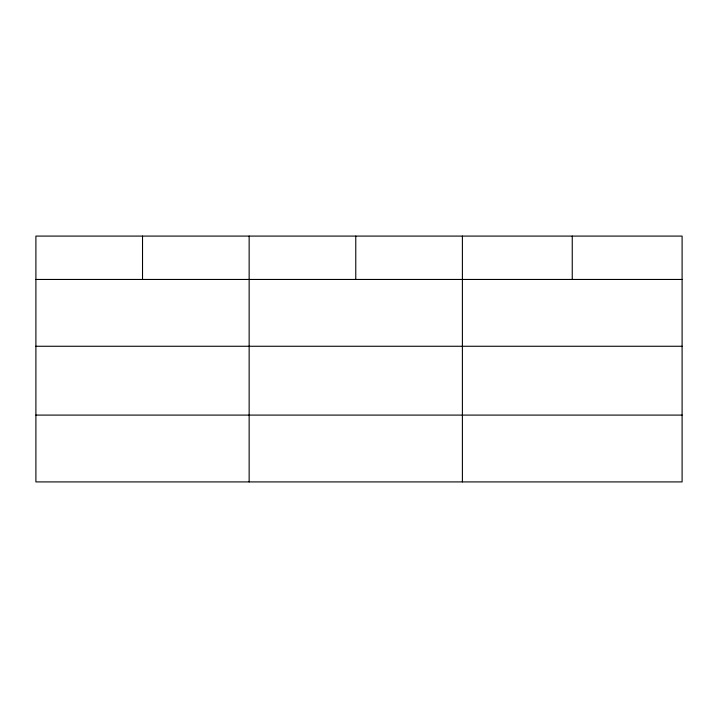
<?xml version="1.0" encoding="UTF-8"?>
<svg xmlns="http://www.w3.org/2000/svg" width="718" height="718" viewBox="0 0 718 718"><rect width="100%" height="100%" fill="white"/><g stroke="black" fill="none" stroke-linecap="round" stroke-linejoin="round"><path stroke-width="1.08" d="M682.1 346.264L682.1 236.087L35.9 236.087L35.9 481.913L682.1 481.913L682.1 346.264L35.9 346.264M35.9 279.455L682.1 279.455M35.9 415.094L682.1 415.094M572.246 236.087L572.246 279.455M462.392 236.087L462.392 481.913M355.769 236.087L355.769 279.455M249.146 236.087L249.146 481.913M142.523 236.087L142.523 279.455"/></g></svg>
